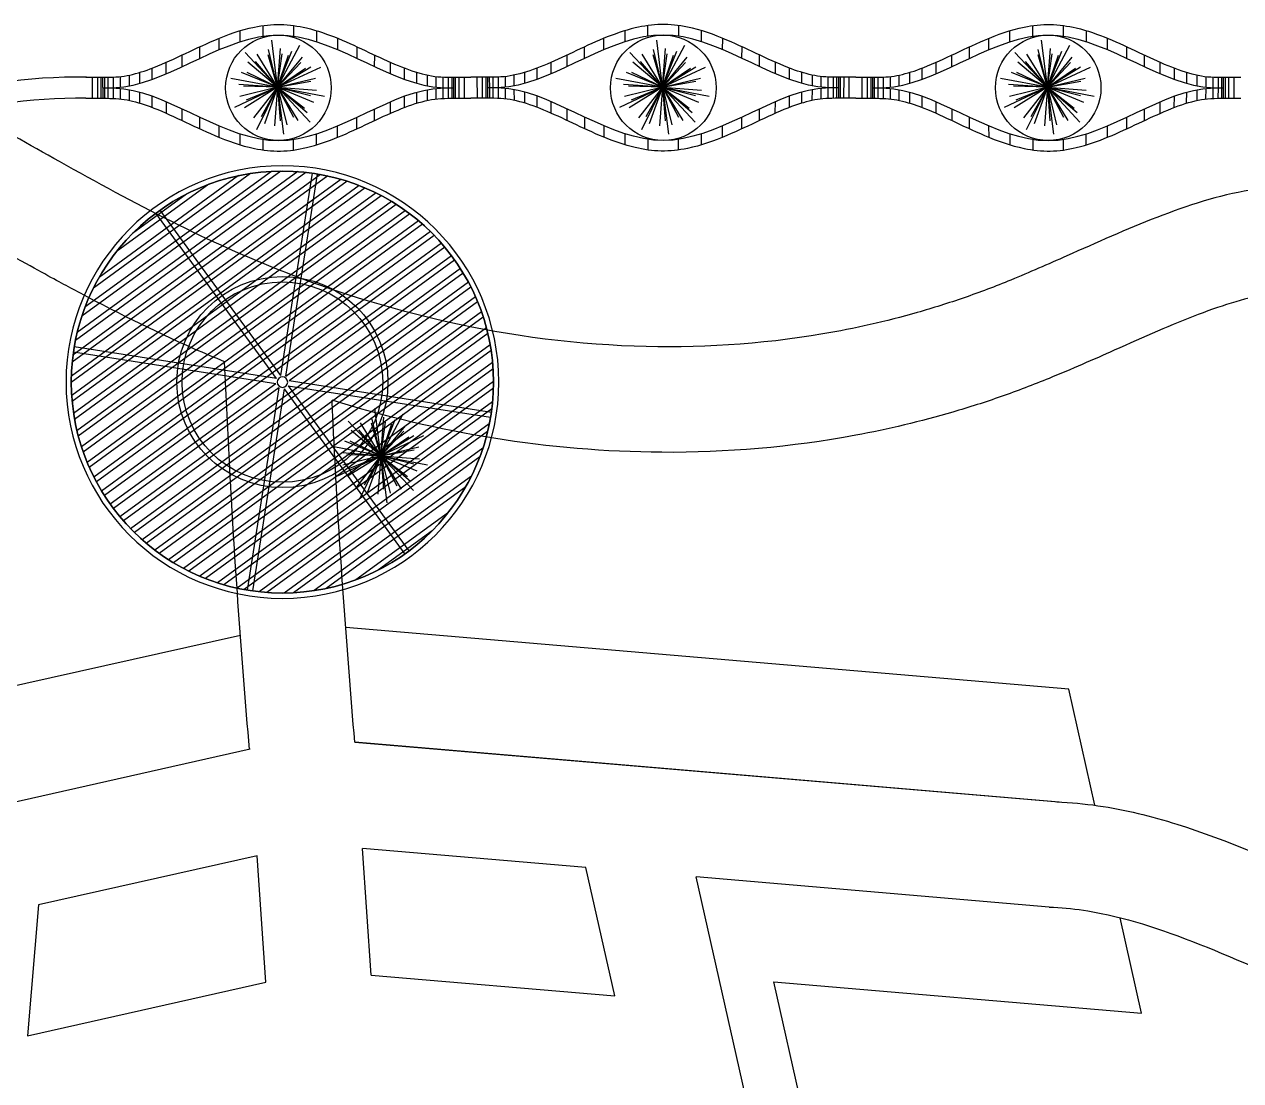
# Model space of a CAD drawing. Header units: inches. Extents: x 40 to 251, y 0 to 175.
# Drawn here: x 148.1 to 182.67, y 73.98 to 104.02 of the extents above; entities that cross this region are included whole.
import ezdxf

# ---------------------------------------------------------------- set-up
doc = ezdxf.new("R2010")
doc.units = ezdxf.units.IN
doc.header["$MEASUREMENT"] = 0
doc.layers.add('CUADRICULA', color=84, linetype='Continuous')
doc.layers.add('SENDAS', color=6, linetype='Continuous')

msp = doc.modelspace()

# ---------------------------------------------------------------- linework, layer by layer
for p, q in [((154.238, 103.52), (154.237, 103.834)), ((154.887, 103.677), (154.887, 103.98)), ((155.762, 103.677), (155.762, 103.98)), ((156.412, 103.52), (156.412, 103.834)), ((165.177, 103.52), (165.176, 103.834)), ((165.827, 103.677), (165.826, 103.98)), ((166.701, 103.677), (166.702, 103.98)), ((167.351, 103.52), (167.351, 103.834)), ((176.116, 103.52), (176.116, 103.834)), ((176.766, 103.677), (176.765, 103.98)), ((177.64, 103.677), (177.641, 103.98)), ((178.29, 103.52), (178.291, 103.834)), ((153.088, 103.045), (153.088, 103.376)), ((153.638, 103.293), (153.637, 103.618)), ((157.011, 103.293), (157.012, 103.618)), ((157.561, 103.045), (157.561, 103.376)), ((164.028, 103.045), (164.027, 103.376)), ((164.577, 103.293), (164.577, 103.618)), ((167.95, 103.293), (167.951, 103.618)), ((168.5, 103.045), (168.501, 103.376)), ((174.967, 103.045), (174.966, 103.376)), ((175.516, 103.293), (175.516, 103.618)), ((178.89, 103.293), (178.89, 103.618)), ((179.439, 103.045), (179.44, 103.376)), ((152.589, 102.81), (152.588, 103.142)), ((158.06, 102.81), (158.061, 103.142)), ((163.528, 102.81), (163.527, 103.142)), ((169, 102.81), (169, 103.142)), ((174.467, 102.81), (174.467, 103.142)), ((179.939, 102.81), (179.939, 103.142)), ((151.739, 102.449), (151.739, 102.769)), ((152.139, 102.608), (152.138, 102.936)), ((158.51, 102.608), (158.511, 102.936)), ((158.91, 102.449), (158.91, 102.769)), ((162.679, 102.449), (162.678, 102.769)), ((163.078, 102.608), (163.078, 102.936)), ((169.449, 102.608), (169.45, 102.936)), ((169.849, 102.449), (169.85, 102.769)), ((173.618, 102.449), (173.617, 102.769)), ((174.018, 102.608), (174.017, 102.936)), ((180.389, 102.608), (180.389, 102.936)), ((180.788, 102.449), (180.789, 102.769)), ((150.04, 101.912), (150.039, 102.51)), ((150.19, 101.913), (150.189, 102.51)), ((150.29, 101.913), (150.289, 102.51)), ((150.34, 101.913), (150.339, 102.51)), ((150.39, 102.213), (150.389, 102.51)), ((150.49, 102.213), (150.489, 102.511)), ((150.64, 102.215), (150.639, 102.516)), ((150.84, 102.229), (150.839, 102.531)), ((151.09, 102.265), (151.089, 102.571)), ((151.389, 102.336), (151.389, 102.649)), ((159.26, 102.336), (159.26, 102.649)), ((159.559, 102.265), (159.56, 102.571)), ((159.809, 102.229), (159.81, 102.531)), ((160.009, 102.215), (160.01, 102.516)), ((160.159, 102.213), (160.16, 102.511)), ((160.259, 102.213), (160.26, 102.51)), ((160.309, 101.913), (160.31, 102.51)), ((160.359, 101.913), (160.36, 102.51)), ((160.459, 101.913), (160.46, 102.51)), ((160.609, 101.912), (160.61, 102.51)), ((160.979, 101.912), (160.978, 102.51)), ((161.129, 101.913), (161.128, 102.51)), ((161.229, 101.913), (161.228, 102.51)), ((161.279, 101.913), (161.278, 102.51)), ((161.329, 102.213), (161.328, 102.51)), ((161.429, 102.213), (161.428, 102.511)), ((161.579, 102.215), (161.578, 102.516)), ((161.779, 102.229), (161.778, 102.531)), ((162.029, 102.265), (162.028, 102.571)), ((162.329, 102.336), (162.328, 102.649)), ((170.199, 102.336), (170.199, 102.649)), ((170.499, 102.265), (170.499, 102.571)), ((170.749, 102.229), (170.749, 102.531)), ((170.949, 102.215), (170.949, 102.516)), ((171.099, 102.213), (171.099, 102.511)), ((171.199, 102.213), (171.199, 102.51)), ((171.248, 101.913), (171.249, 102.51)), ((171.298, 101.913), (171.299, 102.51)), ((171.398, 101.913), (171.399, 102.51)), ((171.548, 101.912), (171.549, 102.51)), ((171.919, 101.912), (171.918, 102.51)), ((172.069, 101.913), (172.068, 102.51)), ((172.169, 101.913), (172.168, 102.51)), ((172.219, 101.913), (172.218, 102.51)), ((172.268, 102.213), (172.268, 102.51)), ((172.368, 102.213), (172.368, 102.511)), ((172.518, 102.215), (172.518, 102.516)), ((172.718, 102.229), (172.718, 102.531)), ((172.968, 102.265), (172.968, 102.571)), ((173.268, 102.336), (173.268, 102.649)), ((181.138, 102.336), (181.139, 102.649)), ((181.438, 102.265), (181.439, 102.571)), ((181.688, 102.229), (181.688, 102.531)), ((181.888, 102.215), (181.888, 102.516)), ((182.038, 102.213), (182.038, 102.511)), ((182.138, 102.213), (182.138, 102.51)), ((182.187, 101.913), (182.188, 102.51)), ((182.237, 101.913), (182.238, 102.51)), ((182.337, 101.913), (182.338, 102.51)), ((182.487, 101.912), (182.488, 102.51)), ((150.39, 101.913), (150.39, 102.21)), ((150.49, 101.912), (150.49, 102.21)), ((150.64, 101.907), (150.64, 102.208)), ((150.84, 101.892), (150.84, 102.194)), ((151.09, 101.851), (151.09, 102.157)), ((151.39, 101.774), (151.39, 102.087)), ((159.259, 101.774), (159.259, 102.087)), ((159.559, 101.851), (159.559, 102.157)), ((159.809, 101.892), (159.809, 102.194)), ((160.009, 101.907), (160.009, 102.208)), ((160.159, 101.912), (160.159, 102.21)), ((160.259, 101.913), (160.259, 102.21)), ((161.329, 101.913), (161.329, 102.21)), ((161.429, 101.912), (161.429, 102.21)), ((161.58, 101.907), (161.579, 102.208)), ((161.78, 101.892), (161.779, 102.194)), ((162.03, 101.851), (162.029, 102.157)), ((162.33, 101.774), (162.329, 102.087)), ((170.198, 101.774), (170.198, 102.087)), ((170.498, 101.851), (170.499, 102.157)), ((170.748, 101.892), (170.749, 102.194)), ((170.948, 101.907), (170.949, 102.208)), ((171.098, 101.912), (171.099, 102.21)), ((171.198, 101.913), (171.199, 102.21)), ((172.269, 101.913), (172.268, 102.21)), ((172.369, 101.912), (172.368, 102.21)), ((172.519, 101.907), (172.518, 102.208)), ((172.719, 101.892), (172.718, 102.194)), ((172.969, 101.851), (172.968, 102.157)), ((173.269, 101.774), (173.268, 102.087)), ((181.137, 101.774), (181.138, 102.087)), ((181.437, 101.851), (181.438, 102.157)), ((181.687, 101.892), (181.688, 102.194)), ((181.887, 101.907), (181.888, 102.208)), ((182.037, 101.912), (182.038, 102.21)), ((182.137, 101.913), (182.138, 102.21)), ((151.741, 101.653), (151.74, 101.973)), ((152.141, 101.486), (152.14, 101.814)), ((158.508, 101.486), (158.509, 101.814)), ((158.908, 101.653), (158.909, 101.973)), ((162.68, 101.653), (162.679, 101.973)), ((163.08, 101.486), (163.08, 101.814)), ((169.447, 101.486), (169.448, 101.814)), ((169.848, 101.653), (169.848, 101.973)), ((173.619, 101.653), (173.619, 101.973)), ((174.02, 101.486), (174.019, 101.814)), ((180.387, 101.486), (180.387, 101.814)), ((180.787, 101.653), (180.788, 101.973)), ((152.591, 101.279), (152.591, 101.611)), ((153.092, 101.045), (153.091, 101.376)), ((157.557, 101.045), (157.558, 101.376)), ((158.058, 101.279), (158.058, 101.611)), ((163.531, 101.279), (163.53, 101.611)), ((164.031, 101.045), (164.03, 101.376)), ((168.497, 101.045), (168.497, 101.376)), ((168.997, 101.279), (168.998, 101.611)), ((174.47, 101.279), (174.469, 101.611)), ((174.97, 101.045), (174.97, 101.376)), ((179.436, 101.045), (179.437, 101.376)), ((179.936, 101.279), (179.937, 101.611)), ((153.642, 100.803), (153.642, 101.129)), ((157.007, 100.803), (157.008, 101.129)), ((164.581, 100.803), (164.581, 101.129)), ((167.946, 100.803), (167.947, 101.129)), ((175.521, 100.803), (175.52, 101.129)), ((178.886, 100.803), (178.886, 101.129)), ((154.242, 100.587), (154.242, 100.902)), ((154.893, 100.442), (154.892, 100.745)), ((155.756, 100.442), (155.757, 100.745)), ((156.407, 100.587), (156.407, 100.902)), ((165.182, 100.587), (165.181, 100.902)), ((165.832, 100.442), (165.831, 100.745)), ((166.696, 100.442), (166.696, 100.745)), ((167.346, 100.587), (167.346, 100.902)), ((176.121, 100.587), (176.12, 100.902)), ((176.771, 100.442), (176.771, 100.745)), ((177.635, 100.442), (177.635, 100.745)), ((178.285, 100.587), (178.286, 100.902)), ((177.788, 85.109), (157.237, 86.859)), ((154.245, 86.639), (134.226, 82.14)), ((178.53, 81.808), (177.788, 85.109)), ((154.519, 83.401), (132.702, 78.499)), ((179.857, 75.9), (179.248, 78.61)), ((171.477, 67.581), (169.408, 76.79)), ((169.408, 76.79), (179.857, 75.9))]:
    msp.add_line(p, q)
msp.add_lwpolyline([(157.494, 83.606), (177.502, 81.903)])
for centre in [(155.325, 102.211), (166.264, 102.211), (177.203, 102.211)]:
    msp.add_circle(centre, 1.5)
for radius in [14.557, 13.957]:
    msp.add_arc((149.612, 87.957), radius, 89.0014, 127.8685)
for points, knots in [([(149.855, 102.511), (150.044, 102.511), (150.203, 102.51), (150.62, 102.511), (150.812, 102.519), (151.233, 102.597), (151.452, 102.663), (152.254, 102.96), (152.872, 103.293), (153.881, 103.722), (154.256, 103.858), (154.885, 103.988), (155.133, 104.016), (155.634, 104.006), (155.88, 103.969), (156.741, 103.766), (157.331, 103.486), (158.462, 102.952), (159.004, 102.698), (159.62, 102.557), (159.736, 102.538), (159.973, 102.515), (160.1, 102.511), (160.403, 102.509), (160.579, 102.511), (160.794, 102.511)], [3.721321, 3.721321, 3.721321, 3.721321, 4.116074, 4.116074, 4.90558, 4.90558, 5.695086, 5.695086, 7.698736, 7.698736, 8.830966, 8.830966, 9.542913, 9.542913, 10.25486, 10.25486, 12.082225, 12.082225, 13.909591, 13.909591, 14.356568, 14.356568, 14.803545, 14.803545, 15.252345, 15.252345, 15.252345, 15.252345]), ([(150.34, 102.211), (150.34, 102.211), (152.001, 102.149), (155.325, 104.997), (158.648, 102.149), (160.309, 102.211), (160.309, 102.211)], [3.721321, 3.721321, 3.721321, 3.721321, 4.743416, 9.486833, 14.230249, 15.252345, 15.252345, 15.252345, 15.252345]), ([(171.733, 102.511), (171.544, 102.511), (171.385, 102.51), (170.968, 102.511), (170.776, 102.519), (170.356, 102.597), (170.136, 102.663), (169.334, 102.96), (168.717, 103.293), (167.707, 103.722), (167.333, 103.858), (166.704, 103.988), (166.455, 104.016), (165.954, 104.006), (165.708, 103.969), (164.847, 103.766), (164.257, 103.486), (163.126, 102.952), (162.584, 102.698), (161.968, 102.557), (161.853, 102.538), (161.615, 102.515), (161.489, 102.511), (161.186, 102.509), (161.009, 102.511), (160.794, 102.511)], [3.721321, 3.721321, 3.721321, 3.721321, 4.116074, 4.116074, 4.90558, 4.90558, 5.695086, 5.695086, 7.698736, 7.698736, 8.830966, 8.830966, 9.542913, 9.542913, 10.25486, 10.25486, 12.082225, 12.082225, 13.909591, 13.909591, 14.356568, 14.356568, 14.803545, 14.803545, 15.252345, 15.252345, 15.252345, 15.252345]), ([(171.249, 102.211), (171.249, 102.211), (169.587, 102.149), (166.264, 104.997), (162.941, 102.149), (161.279, 102.211), (161.279, 102.211)], [3.721321, 3.721321, 3.721321, 3.721321, 4.743416, 9.486833, 14.230249, 15.252345, 15.252345, 15.252345, 15.252345]), ([(171.733, 102.511), (171.922, 102.511), (172.082, 102.51), (172.499, 102.511), (172.691, 102.519), (173.111, 102.597), (173.331, 102.663), (174.133, 102.96), (174.75, 103.293), (175.76, 103.722), (176.134, 103.858), (176.763, 103.988), (177.012, 104.016), (177.513, 104.006), (177.759, 103.969), (178.62, 103.766), (179.21, 103.486), (180.341, 102.952), (180.883, 102.698), (181.499, 102.557), (181.614, 102.538), (181.852, 102.515), (181.978, 102.511), (182.281, 102.509), (182.458, 102.511), (182.673, 102.511)], [3.721321, 3.721321, 3.721321, 3.721321, 4.116074, 4.116074, 4.90558, 4.90558, 5.695086, 5.695086, 7.698736, 7.698736, 8.830966, 8.830966, 9.542913, 9.542913, 10.25486, 10.25486, 12.082225, 12.082225, 13.909591, 13.909591, 14.356568, 14.356568, 14.803545, 14.803545, 15.252345, 15.252345, 15.252345, 15.252345]), ([(172.218, 102.211), (172.218, 102.211), (173.88, 102.149), (177.203, 104.997), (180.526, 102.149), (182.188, 102.211), (182.188, 102.211)], [3.721321, 3.721321, 3.721321, 3.721321, 4.743416, 9.486833, 14.230249, 15.252345, 15.252345, 15.252345, 15.252345]), ([(150.34, 102.211), (150.34, 102.211), (152.001, 102.274), (155.325, 99.426), (158.648, 102.274), (160.309, 102.211), (160.309, 102.211)], [3.721321, 3.721321, 3.721321, 3.721321, 4.743416, 9.486833, 14.230249, 15.252345, 15.252345, 15.252345, 15.252345]), ([(171.249, 102.211), (171.249, 102.211), (169.587, 102.274), (166.264, 99.426), (162.941, 102.274), (161.279, 102.211), (161.279, 102.211)], [3.721321, 3.721321, 3.721321, 3.721321, 4.743416, 9.486833, 14.230249, 15.252345, 15.252345, 15.252345, 15.252345]), ([(172.218, 102.211), (172.218, 102.211), (173.88, 102.274), (177.203, 99.426), (180.526, 102.274), (182.188, 102.211), (182.188, 102.211)], [3.721321, 3.721321, 3.721321, 3.721321, 4.743416, 9.486833, 14.230249, 15.252345, 15.252345, 15.252345, 15.252345]), ([(149.855, 101.911), (150.044, 101.911), (150.203, 101.913), (150.62, 101.912), (150.812, 101.904), (151.233, 101.826), (151.452, 101.76), (152.254, 101.463), (152.872, 101.129), (153.881, 100.701), (154.256, 100.565), (154.885, 100.435), (155.133, 100.407), (155.634, 100.417), (155.88, 100.453), (156.741, 100.657), (157.331, 100.937), (158.462, 101.471), (159.004, 101.724), (159.62, 101.866), (159.736, 101.885), (159.973, 101.908), (160.1, 101.912), (160.403, 101.914), (160.579, 101.911), (160.794, 101.911)], [3.721321, 3.721321, 3.721321, 3.721321, 4.116074, 4.116074, 4.90558, 4.90558, 5.695086, 5.695086, 7.698736, 7.698736, 8.830966, 8.830966, 9.542913, 9.542913, 10.25486, 10.25486, 12.082225, 12.082225, 13.909591, 13.909591, 14.356568, 14.356568, 14.803545, 14.803545, 15.252345, 15.252345, 15.252345, 15.252345]), ([(171.733, 101.911), (171.544, 101.911), (171.385, 101.913), (170.968, 101.912), (170.776, 101.904), (170.356, 101.826), (170.136, 101.76), (169.334, 101.463), (168.717, 101.129), (167.707, 100.701), (167.333, 100.565), (166.704, 100.435), (166.455, 100.407), (165.954, 100.417), (165.708, 100.453), (164.847, 100.657), (164.257, 100.937), (163.126, 101.471), (162.584, 101.724), (161.968, 101.866), (161.853, 101.885), (161.615, 101.908), (161.489, 101.912), (161.186, 101.914), (161.009, 101.911), (160.794, 101.911)], [3.721321, 3.721321, 3.721321, 3.721321, 4.116074, 4.116074, 4.90558, 4.90558, 5.695086, 5.695086, 7.698736, 7.698736, 8.830966, 8.830966, 9.542913, 9.542913, 10.25486, 10.25486, 12.082225, 12.082225, 13.909591, 13.909591, 14.356568, 14.356568, 14.803545, 14.803545, 15.252345, 15.252345, 15.252345, 15.252345]), ([(171.733, 101.911), (171.922, 101.911), (172.082, 101.913), (172.499, 101.912), (172.691, 101.904), (173.111, 101.826), (173.331, 101.76), (174.133, 101.463), (174.75, 101.129), (175.76, 100.701), (176.134, 100.565), (176.763, 100.435), (177.012, 100.407), (177.513, 100.417), (177.759, 100.453), (178.62, 100.657), (179.21, 100.937), (180.341, 101.471), (180.883, 101.724), (181.499, 101.866), (181.614, 101.885), (181.852, 101.908), (181.978, 101.912), (182.281, 101.914), (182.458, 101.911), (182.673, 101.911)], [3.721321, 3.721321, 3.721321, 3.721321, 4.116074, 4.116074, 4.90558, 4.90558, 5.695086, 5.695086, 7.698736, 7.698736, 8.830966, 8.830966, 9.542913, 9.542913, 10.25486, 10.25486, 12.082225, 12.082225, 13.909591, 13.909591, 14.356568, 14.356568, 14.803545, 14.803545, 15.252345, 15.252345, 15.252345, 15.252345])]:
    msp.add_open_spline(points, degree=3, knots=knots)
at = {"layer": 'CUADRICULA'}
for p, q in [((155.303, 102.224), (155.135, 103.568)), ((155.301, 102.224), (155.937, 103.42)), ((166.243, 102.224), (166.075, 103.568)), ((166.24, 102.224), (166.876, 103.42)), ((177.182, 102.224), (177.014, 103.568)), ((177.179, 102.224), (177.815, 103.42)), ((155.301, 102.224), (154.375, 103.212)), ((155.301, 102.224), (154.72, 103.167)), ((155.303, 102.224), (155.034, 103.151)), ((155.303, 102.224), (155.043, 103.301)), ((155.301, 102.224), (155.708, 103.254)), ((155.301, 102.224), (155.614, 103.136)), ((155.301, 102.224), (156.006, 103.078)), ((155.303, 102.224), (155.388, 103.329)), ((155.303, 102.224), (155.434, 103.18)), ((166.24, 102.224), (165.314, 103.212)), ((166.24, 102.224), (165.66, 103.167)), ((166.243, 102.224), (165.974, 103.151)), ((166.243, 102.224), (165.982, 103.301)), ((166.24, 102.224), (166.647, 103.254)), ((166.24, 102.224), (166.553, 103.136)), ((166.24, 102.224), (166.945, 103.078)), ((166.243, 102.224), (166.328, 103.329)), ((166.243, 102.224), (166.374, 103.18)), ((177.179, 102.224), (176.253, 103.212)), ((177.179, 102.224), (176.599, 103.167)), ((177.182, 102.224), (176.913, 103.151)), ((177.182, 102.224), (176.922, 103.301)), ((177.179, 102.224), (177.586, 103.254)), ((177.179, 102.224), (177.493, 103.136)), ((177.179, 102.224), (177.885, 103.078)), ((177.182, 102.224), (177.267, 103.329)), ((177.182, 102.224), (177.313, 103.18)), ((155.301, 102.224), (154.457, 102.942)), ((155.301, 102.224), (154.678, 102.961)), ((155.301, 102.224), (155.958, 102.93)), ((155.301, 102.224), (156.244, 102.804)), ((155.301, 102.224), (156.527, 102.799)), ((155.301, 102.224), (156.099, 102.766)), ((166.24, 102.224), (165.396, 102.942)), ((166.24, 102.224), (165.617, 102.961)), ((166.24, 102.224), (166.897, 102.93)), ((166.24, 102.224), (167.184, 102.804)), ((166.24, 102.224), (167.466, 102.799)), ((166.24, 102.224), (167.038, 102.766)), ((177.179, 102.224), (176.336, 102.942)), ((177.179, 102.224), (176.557, 102.961)), ((177.179, 102.224), (177.837, 102.93)), ((177.179, 102.224), (178.123, 102.804)), ((177.179, 102.224), (178.406, 102.799)), ((177.179, 102.224), (177.977, 102.766)), ((155.301, 102.224), (153.971, 102.479)), ((155.301, 102.224), (154.277, 102.646)), ((155.301, 102.224), (154.432, 102.644)), ((155.301, 102.224), (156.378, 102.484)), ((155.301, 102.224), (156.25, 102.395)), ((166.24, 102.224), (164.91, 102.479)), ((166.24, 102.224), (165.216, 102.646)), ((166.24, 102.224), (165.372, 102.644)), ((166.24, 102.224), (167.317, 102.484)), ((166.24, 102.224), (167.19, 102.395)), ((177.179, 102.224), (175.849, 102.479)), ((177.179, 102.224), (176.155, 102.646)), ((177.179, 102.224), (176.311, 102.644)), ((177.179, 102.224), (178.256, 102.484)), ((177.179, 102.224), (178.129, 102.395)), ((155.301, 102.224), (154.075, 101.649)), ((155.301, 102.224), (154.196, 102.309)), ((155.301, 102.224), (154.224, 101.963)), ((155.301, 102.224), (154.336, 102.254)), ((155.301, 102.224), (154.357, 101.643)), ((155.301, 102.224), (154.407, 101.859)), ((155.299, 102.229), (154.621, 101.353)), ((155.299, 102.229), (154.701, 101.014)), ((155.299, 102.229), (154.83, 101.387)), ((155.299, 102.229), (154.925, 101.186)), ((155.302, 102.236), (155.217, 101.131)), ((155.301, 102.224), (156.227, 101.235)), ((155.301, 102.224), (156.631, 101.968)), ((155.301, 102.224), (155.757, 101.373)), ((155.301, 102.224), (156.063, 101.632)), ((155.301, 102.224), (156.238, 101.994)), ((155.301, 102.224), (155.881, 101.28)), ((155.301, 102.224), (156.145, 101.506)), ((155.301, 102.224), (156.325, 101.802)), ((155.301, 102.224), (156.405, 102.139)), ((155.302, 102.236), (155.563, 101.159)), ((155.302, 102.236), (155.373, 101.273)), ((155.302, 102.236), (155.471, 100.892)), ((166.24, 102.224), (165.014, 101.649)), ((166.24, 102.224), (165.135, 102.309)), ((166.24, 102.224), (165.163, 101.963)), ((166.24, 102.224), (165.276, 102.254)), ((166.24, 102.224), (165.296, 101.643)), ((166.24, 102.224), (165.347, 101.859)), ((166.239, 102.229), (165.561, 101.353)), ((166.239, 102.229), (165.641, 101.014)), ((166.239, 102.229), (165.769, 101.387)), ((166.239, 102.229), (165.865, 101.186)), ((166.242, 102.236), (166.157, 101.131)), ((166.24, 102.224), (167.345, 102.139)), ((166.24, 102.224), (167.264, 101.802)), ((166.24, 102.224), (167.084, 101.506)), ((166.24, 102.224), (166.821, 101.28)), ((166.24, 102.224), (167.177, 101.994)), ((166.24, 102.224), (167.002, 101.632)), ((166.24, 102.224), (166.696, 101.373)), ((166.24, 102.224), (167.57, 101.968)), ((166.24, 102.224), (167.166, 101.235)), ((166.242, 102.236), (166.41, 100.892)), ((166.242, 102.236), (166.312, 101.273)), ((166.242, 102.236), (166.502, 101.159)), ((177.179, 102.224), (175.953, 101.649)), ((177.179, 102.224), (176.075, 102.309)), ((177.179, 102.224), (176.103, 101.963)), ((177.179, 102.224), (176.215, 102.254)), ((177.179, 102.224), (176.236, 101.643)), ((177.179, 102.224), (176.286, 101.859)), ((177.178, 102.229), (176.5, 101.353)), ((177.178, 102.229), (176.58, 101.014)), ((177.178, 102.229), (176.708, 101.387)), ((177.178, 102.229), (176.804, 101.186)), ((177.181, 102.236), (177.096, 101.131)), ((177.179, 102.224), (178.284, 102.139)), ((177.179, 102.224), (178.204, 101.802)), ((177.179, 102.224), (178.023, 101.506)), ((177.179, 102.224), (177.76, 101.28)), ((177.179, 102.224), (178.116, 101.994)), ((177.179, 102.224), (177.942, 101.632)), ((177.179, 102.224), (177.635, 101.373)), ((177.179, 102.224), (178.51, 101.968)), ((177.179, 102.224), (178.105, 101.235)), ((177.181, 102.236), (177.349, 100.892)), ((177.181, 102.236), (177.252, 101.273)), ((177.181, 102.236), (177.441, 101.159)), ((158.237, 91.745), (158.069, 93.089)), ((158.235, 91.744), (157.309, 92.733)), ((158.235, 91.744), (157.654, 92.688)), ((158.237, 91.745), (157.968, 92.671)), ((158.237, 91.745), (157.977, 92.821)), ((158.235, 91.744), (158.871, 92.94)), ((158.235, 91.744), (158.641, 92.775)), ((158.235, 91.744), (158.548, 92.657)), ((158.237, 91.745), (158.322, 92.849)), ((158.237, 91.745), (158.368, 92.7)), ((158.235, 91.744), (157.391, 92.462)), ((158.235, 91.744), (157.612, 92.481)), ((158.235, 91.744), (158.94, 92.599)), ((158.235, 91.744), (158.892, 92.45)), ((158.235, 91.744), (159.178, 92.325)), ((158.235, 91.744), (159.461, 92.319)), ((158.235, 91.744), (156.904, 92)), ((158.235, 91.744), (157.21, 92.166)), ((158.235, 91.744), (157.366, 92.164)), ((158.235, 91.744), (159.033, 92.286)), ((158.235, 91.744), (159.312, 92.005)), ((158.235, 91.744), (157.008, 91.169)), ((158.235, 91.744), (157.13, 91.829)), ((158.235, 91.744), (157.158, 91.484)), ((158.235, 91.744), (157.27, 91.775)), ((158.235, 91.744), (157.291, 91.164)), ((158.235, 91.744), (157.341, 91.38)), ((158.233, 91.75), (157.555, 90.873)), ((158.233, 91.75), (157.635, 90.534)), ((158.233, 91.75), (157.763, 90.907)), ((158.233, 91.75), (157.859, 90.707)), ((158.236, 91.756), (158.151, 90.651)), ((158.235, 91.744), (159.184, 91.915)), ((158.235, 91.744), (159.339, 91.659)), ((158.235, 91.744), (159.259, 91.322)), ((158.235, 91.744), (159.078, 91.026)), ((158.235, 91.744), (158.815, 90.801)), ((158.235, 91.744), (159.172, 91.514)), ((158.235, 91.744), (158.997, 91.153)), ((158.235, 91.744), (158.69, 90.894)), ((158.235, 91.744), (159.565, 91.489)), ((158.235, 91.744), (159.161, 90.756)), ((158.236, 91.756), (158.404, 90.412)), ((158.236, 91.756), (158.307, 90.794)), ((158.236, 91.756), (158.497, 90.679))]:
    msp.add_line(p, q, dxfattribs=at)
at = {"layer": 'CUADRICULA', "extrusion": (0, 0, -1)}
for p, q in [((157.102, 99.607), (149.44, 94.015)), ((156.725, 99.703), (149.464, 94.404)), ((156.525, 99.743), (149.486, 94.606)), ((156.102, 99.806), (149.556, 95.028)), ((155.876, 99.826), (149.605, 95.249)), ((155.389, 99.842), (149.738, 95.718)), ((155.124, 99.834), (149.827, 95.969)), ((154.532, 99.774), (150.065, 96.514)), ((154.193, 99.712), (150.227, 96.818)), ((155.391, 94.033), (156.289, 99.782)), ((155.54, 94.01), (156.438, 99.759)), ((157.281, 99.552), (149.438, 93.827)), ((157.623, 99.43), (149.449, 93.465)), ((157.786, 99.364), (149.463, 93.289)), ((158.099, 99.22), (149.505, 92.948)), ((153.348, 99.467), (150.718, 97.548)), ((158.248, 99.143), (149.532, 92.782)), ((158.535, 98.981), (149.599, 92.46)), ((158.672, 98.896), (149.638, 92.303)), ((152.709, 99.186), (151.181, 98.071)), ((158.936, 98.717), (149.728, 91.997)), ((159.063, 98.624), (149.779, 91.848)), ((155.27, 93.944), (151.84, 98.645)), ((155.391, 94.033), (151.961, 98.733)), ((159.305, 98.429), (149.89, 91.558)), ((159.422, 98.329), (149.95, 91.416)), ((159.645, 98.12), (150.081, 91.14)), ((159.752, 98.012), (150.151, 91.005)), ((159.956, 97.79), (150.3, 90.743)), ((160.054, 97.676), (150.379, 90.615)), ((155.54, 94.01), (160.24, 97.44)), ((155.628, 93.889), (160.328, 97.319)), ((160.496, 97.07), (150.822, 90.009)), ((160.575, 96.942), (150.919, 89.895)), ((160.724, 96.68), (151.123, 89.672)), ((160.794, 96.545), (151.23, 89.565)), ((160.925, 96.269), (151.453, 89.356)), ((160.985, 96.127), (151.57, 89.255)), ((161.096, 95.837), (151.813, 89.061)), ((161.147, 95.688), (151.939, 88.968)), ((161.237, 95.382), (152.203, 88.789)), ((161.276, 95.225), (152.34, 88.704)), ((155.27, 93.944), (149.521, 94.842)), ((161.343, 94.903), (152.627, 88.541)), ((161.37, 94.737), (152.776, 88.465)), ((155.247, 93.796), (149.498, 94.694)), ((161.412, 94.396), (153.089, 88.321)), ((161.426, 94.22), (153.252, 88.255)), ((155.247, 93.796), (150.547, 90.366)), ((161.438, 93.857), (153.594, 88.133)), ((155.605, 93.74), (161.354, 92.842)), ((155.605, 93.74), (159.035, 89.04)), ((155.628, 93.889), (161.377, 92.991)), ((155.335, 93.675), (150.635, 90.245)), ((161.435, 93.67), (153.773, 88.078)), ((155.335, 93.675), (154.438, 87.926)), ((155.484, 93.652), (154.586, 87.903)), ((155.484, 93.652), (158.914, 88.952)), ((161.411, 93.281), (154.151, 87.982)), ((161.389, 93.079), (154.35, 87.942)), ((161.319, 92.657), (154.773, 87.879)), ((161.27, 92.435), (154.999, 87.858)), ((161.137, 91.967), (155.486, 87.843)), ((161.048, 91.716), (155.752, 87.851)), ((160.81, 91.171), (156.343, 87.911)), ((160.648, 90.867), (156.683, 87.973)), ((160.157, 90.137), (157.527, 88.218)), ((159.694, 89.614), (158.167, 88.499))]:
    msp.add_line(p, q, dxfattribs=at)
for radius in [6.15, 6.15, 6, 6, 0.15]:
    msp.add_circle((-155.438, 93.842), radius, dxfattribs=at)
at = {"layer": 'CUADRICULA'}
for radius in [6, 3, 2.85]:
    msp.add_circle((155.438, 93.842), radius, dxfattribs=at)
at = {"layer": 'SENDAS'}
for p, q in [((177.515, 81.901), (157.494, 83.606)), ((157.963, 76.98), (157.718, 80.576)), ((164.066, 80.036), (157.718, 80.576)), ((154.725, 80.372), (148.509, 78.975)), ((154.97, 76.776), (154.725, 80.372)), ((164.885, 76.391), (164.066, 80.036)), ((177.227, 78.915), (167.201, 79.769)), ((170.067, 67.014), (167.201, 79.769)), ((148.509, 78.975), (148.192, 75.253)), ((148.192, 75.253), (154.97, 76.776)), ((157.963, 76.98), (164.885, 76.391))]:
    msp.add_line(p, q, dxfattribs=at)
msp.add_arc((177.482, 81.904), 3, 265.1336, 267.561, dxfattribs=at)
for points, knots in [([(197.23, 88.195), (196.562, 88.956), (195.869, 89.713), (194.736, 90.986), (194.288, 91.505), (193.408, 92.554), (192.978, 93.08), (191.696, 94.631), (190.858, 95.631), (189.35, 97.135), (188.704, 97.7), (187.436, 98.547), (186.833, 98.864), (185.802, 99.21), (185.407, 99.305), (184.656, 99.403), (184.305, 99.417), (183.618, 99.393), (183.279, 99.356), (182.037, 99.148), (181.16, 98.862), (179.428, 98.191), (178.573, 97.804), (177.194, 97.191), (176.664, 96.958), (175.697, 96.562), (175.257, 96.395), (174.371, 96.087), (173.926, 95.947), (172.59, 95.565), (171.697, 95.364), (169.012, 94.906), (167.217, 94.798), (163.501, 94.931), (161.583, 95.204), (158.288, 95.989), (156.891, 96.429), (154.43, 97.383), (153.357, 97.871), (151.226, 98.94), (150.169, 99.518), (148.247, 100.591), (147.386, 101.079), (146.506, 101.564)], [52.487844, 52.487844, 52.487844, 52.487844, 54.916594, 54.916594, 56.620946, 56.620946, 58.325298, 58.325298, 61.734001, 61.734001, 64.126061, 64.126061, 66.038478, 66.038478, 67.152697, 67.152697, 68.092114, 68.092114, 69.031532, 69.031532, 71.576639, 71.576639, 74.121747, 74.121747, 75.733561, 75.733561, 77.111731, 77.111731, 78.489901, 78.489901, 81.246241, 81.246241, 86.75892, 86.75892, 92.762269, 92.762269, 97.342619, 97.342619, 101.086398, 101.086398, 104.830176, 104.830176, 107.819001, 107.819001, 107.819001, 107.819001]), ([(153.793, 94.42), (153.508, 94.537), (153.225, 94.657), (151.751, 95.305), (150.606, 95.883), (148.812, 96.842), (148.148, 97.209), (144.832, 99.06)], [98.027115, 98.027115, 98.027115, 98.027115, 98.921169, 98.921169, 102.720044, 102.720044, 105.003425, 105.003425, 105.003425, 105.003425]), ([(177.446, 81.906), (177.842, 81.89), (178.232, 81.852), (179.386, 81.683), (180.134, 81.497), (182.305, 80.819), (183.678, 80.209), (186.355, 79.045), (187.657, 78.492), (189.795, 77.871), (190.648, 77.705), (192.114, 77.631), (192.733, 77.666), (193.704, 77.851), (194.053, 77.944), (194.756, 78.179), (195.105, 78.321), (195.965, 78.735), (196.452, 79.036), (197.25, 79.665), (197.557, 79.994), (197.862, 80.458), (197.929, 80.609), (198.014, 80.915), (198.032, 81.071), (198.018, 81.434), (197.984, 81.64), (197.845, 82.108), (197.741, 82.369), (197.32, 83.215), (196.894, 83.859), (195.845, 85.22), (195.225, 85.939), (193.906, 87.42), (193.208, 88.182), (192.152, 89.388), (191.787, 89.817), (191.085, 90.658), (190.745, 91.072), (189.751, 92.277), (189.122, 93.032), (187.914, 94.354), (187.333, 94.92), (186.356, 95.683), (185.95, 95.935), (185.269, 96.238), (184.986, 96.324), (184.52, 96.399), (184.338, 96.412), (183.934, 96.406), (183.717, 96.386), (182.894, 96.254), (182.208, 96.046), (180.72, 95.478), (179.918, 95.12), (178.482, 94.48), (177.864, 94.206), (176.78, 93.765), (176.322, 93.59), (175.409, 93.271), (174.951, 93.124), (173.575, 92.72), (172.654, 92.501), (169.891, 91.987), (168.048, 91.833), (163, 91.865), (159.839, 92.402), (156.848, 93.324)], [20.471566, 20.471566, 20.471566, 20.471566, 21.5407, 21.5407, 23.678968, 23.678968, 27.910655, 27.910655, 32.142341, 32.142341, 35.056074, 35.056074, 37.223913, 37.223913, 38.404913, 38.404913, 39.585912, 39.585912, 41.437929, 41.437929, 43.289945, 43.289945, 44.498615, 44.498615, 45.707285, 45.707285, 46.915955, 46.915955, 48.124625, 48.124625, 50.561528, 50.561528, 52.99843, 52.99843, 55.435332, 55.435332, 56.762634, 56.762634, 58.089936, 58.089936, 60.74454, 60.74454, 63.399144, 63.399144, 65.434692, 65.434692, 66.98711, 66.98711, 67.978262, 67.978262, 68.969413, 68.969413, 71.479924, 71.479924, 73.990435, 73.990435, 75.780029, 75.780029, 77.048499, 77.048499, 78.316969, 78.316969, 80.853909, 80.853909, 85.927789, 85.927789, 94.906792, 94.906792, 94.906792, 94.906792]), ([(154.501, 83.397), (154.394, 84.709), (154.289, 86.025), (154.097, 88.691), (154.012, 90.044), (153.887, 92.403), (153.839, 93.413), (153.793, 94.42)], [1.303922, 1.303922, 1.303922, 1.303922, 5.248662, 5.248662, 9.276665, 9.276665, 12.296805, 12.296805, 12.296805, 12.296805]), ([(157.494, 83.606), (157.385, 84.937), (157.279, 86.266), (157.087, 88.933), (157.004, 90.27), (156.903, 92.183), (156.875, 92.753), (156.848, 93.324)], [1.268884, 1.268884, 1.268884, 1.268884, 5.281205, 5.281205, 9.340113, 9.340113, 11.059843, 11.059843, 11.059843, 11.059843]), ([(177.354, 78.907), (177.675, 78.893), (178.001, 78.858), (179.337, 78.639), (180.398, 78.294), (182.623, 77.413), (183.783, 76.88), (186.21, 75.862), (187.477, 75.375), (189.848, 74.796), (190.924, 74.64), (192.638, 74.659), (193.247, 74.714), (194.135, 74.878), (194.408, 74.94), (194.68, 75.013)], [20.503756, 20.503756, 20.503756, 20.503756, 21.727923, 21.727923, 25.425607, 25.425607, 29.123291, 29.123291, 32.820975, 32.820975, 35.656721, 35.656721, 37.174109, 37.174109, 37.845016, 37.845016, 37.845016, 37.845016])]:
    msp.add_open_spline(points, degree=3, knots=knots, dxfattribs=at)

doc.saveas('drawing.dxf')
